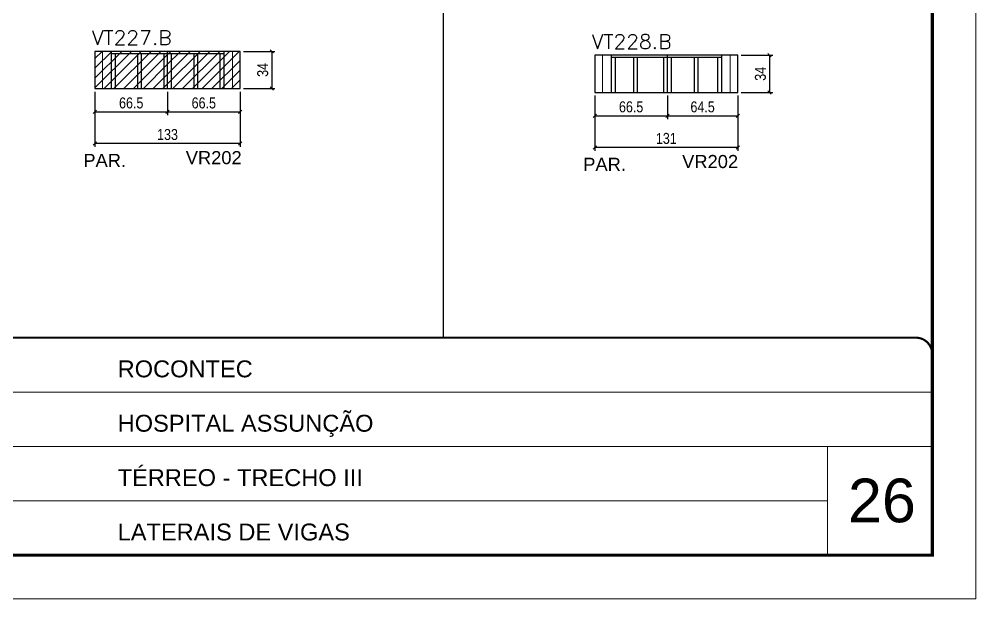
# Model space of a CAD drawing. Extents: x 137137 to 143418, y 10464 to 34486.
# Drawn here: x 139344 to 140221, y 26544 to 27075 of the extents above; entities that cross this region are included whole.
import ezdxf

# ---------------------------------------------------------------- set-up
doc = ezdxf.new("R2010")
doc.units = 0
doc.linetypes.add('CONTINUO', pattern=[0])
doc.linetypes.add('DASHED', pattern=[0.75, 0.5, -0.25])
for name, color, linetype in [('5', 5, 'Continuous'), ('COTA', 241, 'Continuous'), ('Painéis', 200, 'Continuous'), ('SARR_2.2x7', 40, 'Continuous'), ('SARR_3.5x7', 81, 'Continuous')]:
    doc.layers.add(name, color=color, linetype=linetype)
for name, color, linetype, lineweight in [('CARIMBO', 255, 'Continuous', 9), ('Folhas', 255, 'Continuous', 9), ('Hachura', 251, 'Continuous', 9), ('Sarr 2.2x7', 40, 'Continuous', 9), ('SARRAFO DE PRESSAO', 251, 'DASHED', 9), ('Texto Seção', 7, 'Continuous', 15)]:
    doc.layers.add(name, color=color, linetype=linetype, lineweight=lineweight)
doc.styles.add('ARIAL', font='arial.ttf')
doc.styles.add('COTA TECNICA', font='techl___.ttf', dxfattribs={"height": 10})
doc.styles.add('REGUA-120', font='ROMANS.shx', dxfattribs={"height": 15})
doc.styles.get("Standard").update_dxf_attribs({"font": 'arial.ttf'})
doc.dimstyles.new('PAINEL', dxfattribs={"dimtxt": 10, "dimasz": 3, "dimexe": 3, "dimexo": 3, "dimgap": 3, "dimtad": 1, "dimdec": 1, "dimzin": 12, "dimdsep": 46, "dimtxsty": 'COTA TECNICA', "dimblk1": 'OBLIQUE', "dimblk2": 'OBLIQUE', "dimsah": 1, "dimcen": 0.9, "dimclrd": 4, "dimclre": 4, "dimclrt": 240, "dimadec": 1, "dimazin": 3, "dimtfac": 1, "dimtdec": 1, "dimtmove": 0, "dimatfit": 3, "dimfxl": 1, "dimtolj": 1, "dimtzin": 12, "dimarcsym": 0})
pattern_1 = [(45, (-1612, 0), (-4.49012806, 4.49012806), [])]

# ---------------------------------------------------------------- blocks, each defined once
blk = doc.blocks.new('9999999999')
at = {"color": 30, "linetype": 'CONTINUO'}
for p, q in [((98564.56, 34379.64), (99583.98, 34379.64)), ((98564.56, 34329.83), (99487.98, 34329.83)), ((99583.98, 34329.83), (99487.98, 34329.83)), ((99487.98, 34329.83), (99487.98, 34230.21)), ((98564.56, 34280.02), (99487.98, 34280.02))]:
    blk.add_line(p, q, dxfattribs=at)
at = {"color": 30, "linetype": 'CONTINUO', "const_width": 2}
blk.add_lwpolyline([(99583.98, 34230.21), (99583.98, 34414.45, 0.414214), (99568.98, 34429.45), (98228.98, 34429.45, 0.414214), (98213.98, 34414.45), (98213.98, 34245.21, 0.414214), (98228.98, 34230.21), (99583.98, 34230.21)], format="xyb", dxfattribs=at)
at = {"layer": 'Folhas'}
blk.add_lwpolyline([(98138.98, 34190.21), (99623.98, 34190.21), (99623.98, 35240.21), (98138.98, 35240.21)], close=True, dxfattribs=at)
at = {"layer": 'Folhas', "color": 30, "const_width": 3}
blk.add_lwpolyline([(98213.98, 34230.21), (99583.98, 34230.21), (99583.98, 35200.21), (98213.98, 35200.21)], close=True, dxfattribs=at)
at = {"color": 7, "linetype": 'Continuous', "ltscale": 5, "style": 'ARIAL'}
for s, height, p in [('ROCONTEC', 15.483, (98837.68, 34393.13)), ('HOSPITAL ASSUNÇÃO', 15.4829, (98837.68, 34343.32)), ('TÉRREO - TRECHO III', 15.4829, (98837.68, 34293.51)), ('LATERAIS DE VIGAS', 15.4829, (98837.68, 34243.7))]:
    blk.add_text(s, height=height, dxfattribs=at).set_placement(p)
blk = doc.blocks.new('_Oblique')
at = {"color": 0, "linetype": 'ByBlock', "lineweight": -2}
blk.add_line((-0.5, -0.5), (0.5, 0.5), dxfattribs=at)
blk = doc.blocks.new('*D5750')
at = {"layer": 'COTA', "color": 4, "linetype": 'ByBlock', "lineweight": -2, "transparency": 16777216}
for p, q in [((139549.66, 27045.82), (139578.64, 27045.82)), ((139575.64, 27045.82), (139575.64, 27011.82)), ((139549.66, 27011.82), (139578.64, 27011.82))]:
    blk.add_line(p, q, dxfattribs=at)
at = {"layer": 'Defpoints', "color": 0, "linetype": 'ByBlock', "transparency": 16777216}
for p in [(139546.66, 27045.82), (139546.66, 27011.82), (139575.64, 27011.82)]:
    blk.add_point(p, dxfattribs=at)
at = {"layer": 'COTA', "color": 4, "linetype": 'ByBlock', "lineweight": -2, "transparency": 16777216, "xscale": 3, "yscale": 3, "zscale": 3}
for p, rotation in [((139575.64, 27045.82), 90), ((139575.64, 27011.82), 270)]:
    blk.add_blockref('_Oblique', p, dxfattribs=dict(at, rotation=rotation))
at = {"layer": 'COTA', "color": 240, "linetype": 'ByBlock', "transparency": 16777216, "insert": (139567.42, 27028.82), "char_height": 10, "attachment_point": 5, "rotation": 90, "style": 'COTA TECNICA'}
blk.add_mtext('\\A1;34', dxfattribs=at)
blk = doc.blocks.new('*D5751')
at = {"layer": 'COTA', "color": 4, "linetype": 'ByBlock', "lineweight": -2, "transparency": 16777216}
for p, q in [((139413.66, 27008.82), (139413.66, 26958.35)), ((139546.66, 27008.82), (139546.66, 26958.35)), ((139546.66, 26961.35), (139413.66, 26961.35))]:
    blk.add_line(p, q, dxfattribs=at)
at = {"layer": 'Defpoints', "color": 0, "linetype": 'ByBlock', "transparency": 16777216}
for p in [(139413.66, 27011.82), (139546.66, 27011.82), (139413.66, 26961.35)]:
    blk.add_point(p, dxfattribs=at)
at = {"layer": 'COTA', "color": 4, "linetype": 'ByBlock', "lineweight": -2, "transparency": 16777216, "xscale": 3, "yscale": 3, "zscale": 3, "rotation": 180}
blk.add_blockref('_Oblique', (139413.66, 26961.35), dxfattribs=at)
at = {"layer": 'COTA', "color": 4, "linetype": 'ByBlock', "lineweight": -2, "transparency": 16777216, "xscale": 3, "yscale": 3, "zscale": 3}
blk.add_blockref('_Oblique', (139546.66, 26961.35), dxfattribs=at)
at = {"layer": 'COTA', "color": 240, "linetype": 'ByBlock', "transparency": 16777216, "insert": (139480.16, 26969.57), "char_height": 10, "attachment_point": 5, "style": 'COTA TECNICA'}
blk.add_mtext('\\A1;133', dxfattribs=at)
blk = doc.blocks.new('*D5752')
at = {"layer": 'COTA', "color": 4, "linetype": 'ByBlock', "lineweight": -2, "transparency": 16777216}
for p, q in [((139413.66, 27008.82), (139413.66, 26987.39)), ((139480.16, 27008.82), (139480.16, 26987.39)), ((139413.66, 26990.39), (139480.16, 26990.39))]:
    blk.add_line(p, q, dxfattribs=at)
at = {"layer": 'Defpoints', "color": 0, "linetype": 'ByBlock', "transparency": 16777216}
for p in [(139413.66, 27011.82), (139480.16, 27011.82), (139480.16, 26990.39)]:
    blk.add_point(p, dxfattribs=at)
at = {"layer": 'COTA', "color": 4, "linetype": 'ByBlock', "lineweight": -2, "transparency": 16777216, "xscale": 3, "yscale": 3, "zscale": 3, "rotation": 180}
blk.add_blockref('_Oblique', (139413.66, 26990.39), dxfattribs=at)
at = {"layer": 'COTA', "color": 4, "linetype": 'ByBlock', "lineweight": -2, "transparency": 16777216, "xscale": 3, "yscale": 3, "zscale": 3}
blk.add_blockref('_Oblique', (139480.16, 26990.39), dxfattribs=at)
at = {"layer": 'COTA', "color": 240, "linetype": 'ByBlock', "transparency": 16777216, "insert": (139446.91, 26998.5), "char_height": 10, "attachment_point": 5, "style": 'COTA TECNICA'}
blk.add_mtext('\\A1;66.5', dxfattribs=at)
blk = doc.blocks.new('*D5753')
at = {"layer": 'COTA', "color": 4, "linetype": 'ByBlock', "lineweight": -2, "transparency": 16777216}
for p, q in [((139480.16, 27008.82), (139480.16, 26987.39)), ((139546.66, 27008.82), (139546.66, 26987.39)), ((139480.16, 26990.39), (139546.66, 26990.39))]:
    blk.add_line(p, q, dxfattribs=at)
at = {"layer": 'Defpoints', "color": 0, "linetype": 'ByBlock', "transparency": 16777216}
for p in [(139480.16, 27011.82), (139546.66, 27011.82), (139546.66, 26990.39)]:
    blk.add_point(p, dxfattribs=at)
at = {"layer": 'COTA', "color": 4, "linetype": 'ByBlock', "lineweight": -2, "transparency": 16777216, "xscale": 3, "yscale": 3, "zscale": 3, "rotation": 180}
blk.add_blockref('_Oblique', (139480.16, 26990.39), dxfattribs=at)
at = {"layer": 'COTA', "color": 4, "linetype": 'ByBlock', "lineweight": -2, "transparency": 16777216, "xscale": 3, "yscale": 3, "zscale": 3}
blk.add_blockref('_Oblique', (139546.66, 26990.39), dxfattribs=at)
at = {"layer": 'COTA', "color": 240, "linetype": 'ByBlock', "transparency": 16777216, "insert": (139513.41, 26998.5), "char_height": 10, "attachment_point": 5, "style": 'COTA TECNICA'}
blk.add_mtext('\\A1;66.5', dxfattribs=at)
blk = doc.blocks.new('*D6057')
at = {"layer": 'COTA', "color": 4, "linetype": 'ByBlock', "lineweight": -2, "transparency": 16777216}
for p, q in [((140005.68, 27042.25), (140034.66, 27042.25)), ((140031.66, 27042.25), (140031.66, 27008.25)), ((140005.68, 27008.25), (140034.66, 27008.25))]:
    blk.add_line(p, q, dxfattribs=at)
at = {"layer": 'Defpoints', "color": 0, "linetype": 'ByBlock', "transparency": 16777216}
for p in [(140002.68, 27042.25), (140002.68, 27008.25), (140031.66, 27008.25)]:
    blk.add_point(p, dxfattribs=at)
at = {"layer": 'COTA', "color": 4, "linetype": 'ByBlock', "lineweight": -2, "transparency": 16777216, "xscale": 3, "yscale": 3, "zscale": 3}
for p, rotation in [((140031.66, 27042.25), 90), ((140031.66, 27008.25), 270)]:
    blk.add_blockref('_Oblique', p, dxfattribs=dict(at, rotation=rotation))
at = {"layer": 'COTA', "color": 240, "linetype": 'ByBlock', "transparency": 16777216, "insert": (140023.44, 27025.25), "char_height": 10, "attachment_point": 5, "rotation": 90, "style": 'COTA TECNICA'}
blk.add_mtext('\\A1;34', dxfattribs=at)
blk = doc.blocks.new('*D6058')
at = {"layer": 'COTA', "color": 4, "linetype": 'ByBlock', "lineweight": -2, "transparency": 16777216}
for p, q in [((139871.68, 27005.25), (139871.68, 26954.78)), ((140002.68, 27005.25), (140002.68, 26954.78)), ((140002.68, 26957.78), (139871.68, 26957.78))]:
    blk.add_line(p, q, dxfattribs=at)
at = {"layer": 'Defpoints', "color": 0, "linetype": 'ByBlock', "transparency": 16777216}
for p in [(139871.68, 27008.25), (140002.68, 27008.25), (139871.68, 26957.78)]:
    blk.add_point(p, dxfattribs=at)
at = {"layer": 'COTA', "color": 4, "linetype": 'ByBlock', "lineweight": -2, "transparency": 16777216, "xscale": 3, "yscale": 3, "zscale": 3, "rotation": 180}
blk.add_blockref('_Oblique', (139871.68, 26957.78), dxfattribs=at)
at = {"layer": 'COTA', "color": 4, "linetype": 'ByBlock', "lineweight": -2, "transparency": 16777216, "xscale": 3, "yscale": 3, "zscale": 3}
blk.add_blockref('_Oblique', (140002.68, 26957.78), dxfattribs=at)
at = {"layer": 'COTA', "color": 240, "linetype": 'ByBlock', "transparency": 16777216, "insert": (139937.18, 26966), "char_height": 10, "attachment_point": 5, "style": 'COTA TECNICA'}
blk.add_mtext('\\A1;131', dxfattribs=at)
blk = doc.blocks.new('*D6059')
at = {"layer": 'COTA', "color": 4, "linetype": 'ByBlock', "lineweight": -2, "transparency": 16777216}
for p, q in [((139871.68, 27005.25), (139871.68, 26983.82)), ((139938.18, 27005.25), (139938.18, 26983.82)), ((139871.68, 26986.82), (139938.18, 26986.82))]:
    blk.add_line(p, q, dxfattribs=at)
at = {"layer": 'Defpoints', "color": 0, "linetype": 'ByBlock', "transparency": 16777216}
for p in [(139871.68, 27008.25), (139938.18, 27008.25), (139938.18, 26986.82)]:
    blk.add_point(p, dxfattribs=at)
at = {"layer": 'COTA', "color": 4, "linetype": 'ByBlock', "lineweight": -2, "transparency": 16777216, "xscale": 3, "yscale": 3, "zscale": 3, "rotation": 180}
blk.add_blockref('_Oblique', (139871.68, 26986.82), dxfattribs=at)
at = {"layer": 'COTA', "color": 4, "linetype": 'ByBlock', "lineweight": -2, "transparency": 16777216, "xscale": 3, "yscale": 3, "zscale": 3}
blk.add_blockref('_Oblique', (139938.18, 26986.82), dxfattribs=at)
at = {"layer": 'COTA', "color": 240, "linetype": 'ByBlock', "transparency": 16777216, "insert": (139904.93, 26994.93), "char_height": 10, "attachment_point": 5, "style": 'COTA TECNICA'}
blk.add_mtext('\\A1;66.5', dxfattribs=at)
blk = doc.blocks.new('*D6060')
at = {"layer": 'COTA', "color": 4, "linetype": 'ByBlock', "lineweight": -2, "transparency": 16777216}
for p, q in [((139938.18, 27005.25), (139938.18, 26983.82)), ((140002.68, 27005.25), (140002.68, 26983.82)), ((139938.18, 26986.82), (140002.68, 26986.82))]:
    blk.add_line(p, q, dxfattribs=at)
at = {"layer": 'Defpoints', "color": 0, "linetype": 'ByBlock', "transparency": 16777216}
for p in [(139938.18, 27008.25), (140002.68, 27008.25), (140002.68, 26986.82)]:
    blk.add_point(p, dxfattribs=at)
at = {"layer": 'COTA', "color": 4, "linetype": 'ByBlock', "lineweight": -2, "transparency": 16777216, "xscale": 3, "yscale": 3, "zscale": 3, "rotation": 180}
blk.add_blockref('_Oblique', (139938.18, 26986.82), dxfattribs=at)
at = {"layer": 'COTA', "color": 4, "linetype": 'ByBlock', "lineweight": -2, "transparency": 16777216, "xscale": 3, "yscale": 3, "zscale": 3}
blk.add_blockref('_Oblique', (140002.68, 26986.82), dxfattribs=at)
at = {"layer": 'COTA', "color": 240, "linetype": 'ByBlock', "transparency": 16777216, "insert": (139970.43, 26994.93), "char_height": 10, "attachment_point": 5, "style": 'COTA TECNICA'}
blk.add_mtext('\\A1;64.5', dxfattribs=at)

msp = doc.modelspace()

# ---------------------------------------------------------------- hatches: boundary and pattern name
at = {"layer": 'Hachura', "linetype": 'ByBlock'}
h = msp.add_hatch(dxfattribs=at)
h.set_pattern_fill('ANSI31', color=256, scale=2)
h.set_pattern_definition(pattern_1)
h.paths.add_polyline_path([(139413.66, 27045.82), (139413.66, 27011.82), (139480.16, 27011.82), (139480.16, 27045.82)])
h = msp.add_hatch(dxfattribs=at)
h.set_pattern_fill('ANSI31', color=256, scale=2)
h.set_pattern_definition(pattern_1)
h.paths.add_polyline_path([(139480.16, 27045.82), (139480.16, 27011.82), (139546.66, 27011.82), (139546.66, 27045.82)])

# ---------------------------------------------------------------- linework, layer by layer
at = {"layer": 'COTA', "linetype": 'ByBlock'}
msp.add_line((139733.16, 26783.57), (139733.16, 27554.33), dxfattribs=at)
at = {"layer": 'Painéis', "linetype": 'ByBlock'}
for p, q in [((139480.16, 27011.82), (139480.16, 27045.82)), ((139938.18, 27008.25), (139938.18, 27042.25))]:
    msp.add_line(p, q, dxfattribs=at)
for points in [[(139413.66, 27011.82), (139546.66, 27011.82), (139546.66, 27045.82), (139413.66, 27045.82)], [(139871.68, 27008.25), (140002.68, 27008.25), (140002.68, 27042.25), (139871.68, 27042.25)]]:
    msp.add_lwpolyline(points, close=True, dxfattribs=at)
at = {"layer": 'Sarr 2.2x7'}
for p, q in [((139420.66, 27011.82), (139420.66, 27045.82)), ((139539.66, 27045.82), (139539.66, 27011.82)), ((139878.68, 27008.25), (139878.68, 27042.25)), ((139995.68, 27042.25), (139995.68, 27008.25))]:
    msp.add_line(p, q, dxfattribs=at)
at = {"layer": 'SARR_2.2x7', "linetype": 'Continuous'}
for p, q in [((139480.16, 27043.62), (139428.66, 27043.62)), ((139531.66, 27043.62), (139480.16, 27043.62)), ((139938.18, 27040.05), (139886.68, 27040.05)), ((139987.68, 27040.05), (139938.18, 27040.05))]:
    msp.add_line(p, q, dxfattribs=at)
at = {"layer": 'SARR_3.5x7'}
for p, q in [((139428.66, 27045.82), (139428.66, 27011.82)), ((139432.16, 27043.62), (139432.16, 27011.82)), ((139452.66, 27043.62), (139452.66, 27011.82)), ((139456.16, 27043.62), (139456.16, 27011.82)), ((139476.66, 27043.62), (139476.66, 27011.82)), ((139483.66, 27043.62), (139483.66, 27011.82)), ((139504.16, 27043.62), (139504.16, 27011.82)), ((139507.66, 27043.62), (139507.66, 27011.82)), ((139528.16, 27043.62), (139528.16, 27011.82)), ((139531.66, 27045.82), (139531.66, 27011.82)), ((139886.68, 27042.25), (139886.68, 27008.25)), ((139987.68, 27042.25), (139987.68, 27008.25)), ((139890.18, 27040.05), (139890.18, 27008.25)), ((139907, 27040.05), (139907, 27008.25)), ((139910.5, 27040.05), (139910.5, 27008.25)), ((139934.68, 27040.05), (139934.68, 27008.25)), ((139941.68, 27040.05), (139941.68, 27008.25)), ((139962.56, 27040.05), (139962.56, 27008.25)), ((139966.06, 27040.05), (139966.06, 27008.25)), ((139984.18, 27040.05), (139984.18, 27008.25))]:
    msp.add_line(p, q, dxfattribs=at)

# ---------------------------------------------------------------- block references
at = {"layer": 'SARRAFO DE PRESSAO', "color": 6, "linetype": 'ByBlock'}
msp.add_blockref('9999999999', (40596.81, -7645.88), dxfattribs=at)

# ---------------------------------------------------------------- texts
at = {"layer": '5', "linetype": 'Continuous'}
for s, p in [('VR202', (139496.89, 26942.48)), ('PAR.', (139403.04, 26939.93)), ('PAR.', (139861.06, 26936.36)), ('VR202', (139951.69, 26938.91))]:
    msp.add_text(s, height=12, rotation=0.00004, dxfattribs=at).set_placement(p)
at = {"layer": 'CARIMBO', "style": 'ARIAL'}
msp.add_text('26', height=40, dxfattribs=at).set_placement((140103.65, 26614.47))
at = {"layer": 'Texto Seção', "style": 'REGUA-120', "width": 1.05}
for s, p in [('VT227.B', (139410.85, 27051.82)), ('VT228.B', (139868.86, 27048.25))]:
    msp.add_text(s, height=13, dxfattribs=at).set_placement(p)

# ---------------------------------------------------------------- dimensions: what is measured, and where the dimension line sits
at = {"layer": 'COTA', "linetype": 'ByBlock'}
for base, p1, p2, picture, middle in [((139575.64, 27011.82), (139546.66, 27045.82), (139546.66, 27011.82), '*D5750', (139567.42, 27028.82)), ((140031.66, 27008.25), (140002.68, 27042.25), (140002.68, 27008.25), '*D6057', (140023.44, 27025.25))]:
    dim = msp.add_linear_dim(base=base, p1=p1, p2=p2, angle=90, dimstyle='PAINEL', dxfattribs=at)
    dim.commit()
    dim.dimension.update_dxf_attribs({"geometry": picture, "text_midpoint": middle})
for base, p1, p2, picture, middle in [((139413.66, 26961.35), (139546.66, 27011.82), (139413.66, 27011.82), '*D5751', (139480.16, 26969.57)), ((139480.16, 26990.39), (139413.66, 27011.82), (139480.16, 27011.82), '*D5752', (139446.91, 26998.5)), ((139546.66, 26990.39), (139480.16, 27011.82), (139546.66, 27011.82), '*D5753', (139513.41, 26998.5)), ((139871.68, 26957.78), (140002.68, 27008.25), (139871.68, 27008.25), '*D6058', (139937.18, 26966)), ((139938.18, 26986.82), (139871.68, 27008.25), (139938.18, 27008.25), '*D6059', (139904.93, 26994.93)), ((140002.68, 26986.82), (139938.18, 27008.25), (140002.68, 27008.25), '*D6060', (139970.43, 26994.93))]:
    dim = msp.add_linear_dim(base=base, p1=p1, p2=p2, dimstyle='PAINEL', dxfattribs=at)
    dim.commit()
    dim.dimension.update_dxf_attribs({"geometry": picture, "text_midpoint": middle})

doc.saveas('drawing.dxf')
